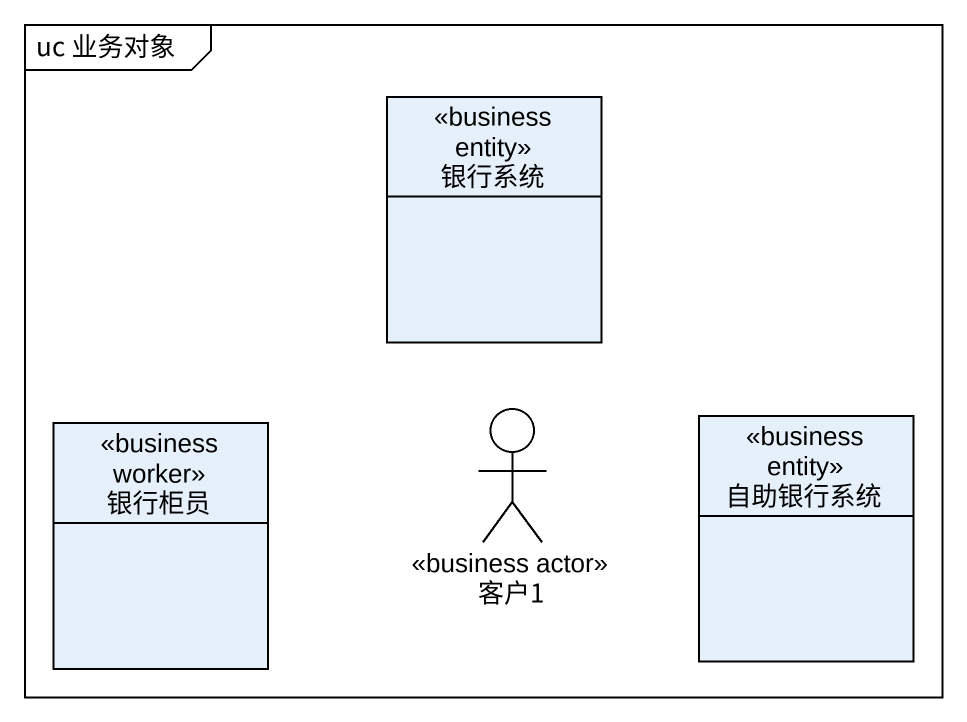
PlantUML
@startuml
mainframe uc 业务对象
allowmixing
hide circle
hide empty members
class 银行系统 <<business entity>>
class 银行柜员 <<business worker>>
actor 客户1 <<business actor>>
class 自助银行系统 <<business entity>>
@enduml
